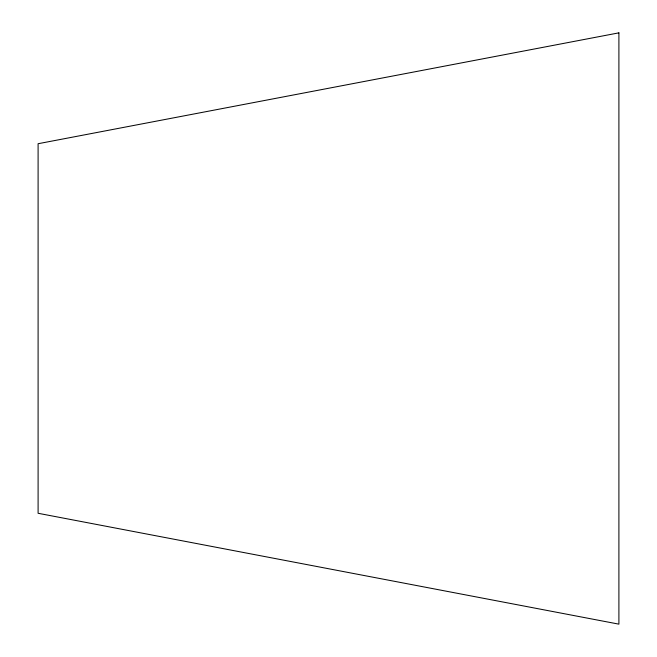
<?xml version="1.0" encoding="UTF-8"?>
<svg xmlns="http://www.w3.org/2000/svg" width="657" height="657" viewBox="0 0 657 657"><rect width="100%" height="100%" fill="white"/><g stroke="black" fill="none" stroke-linecap="round" stroke-linejoin="round"><path stroke-width="0.99" d="M618.902 32.85L38.098 143.719L38.098 513.281L618.902 624.15L618.902 32.85"/></g></svg>
